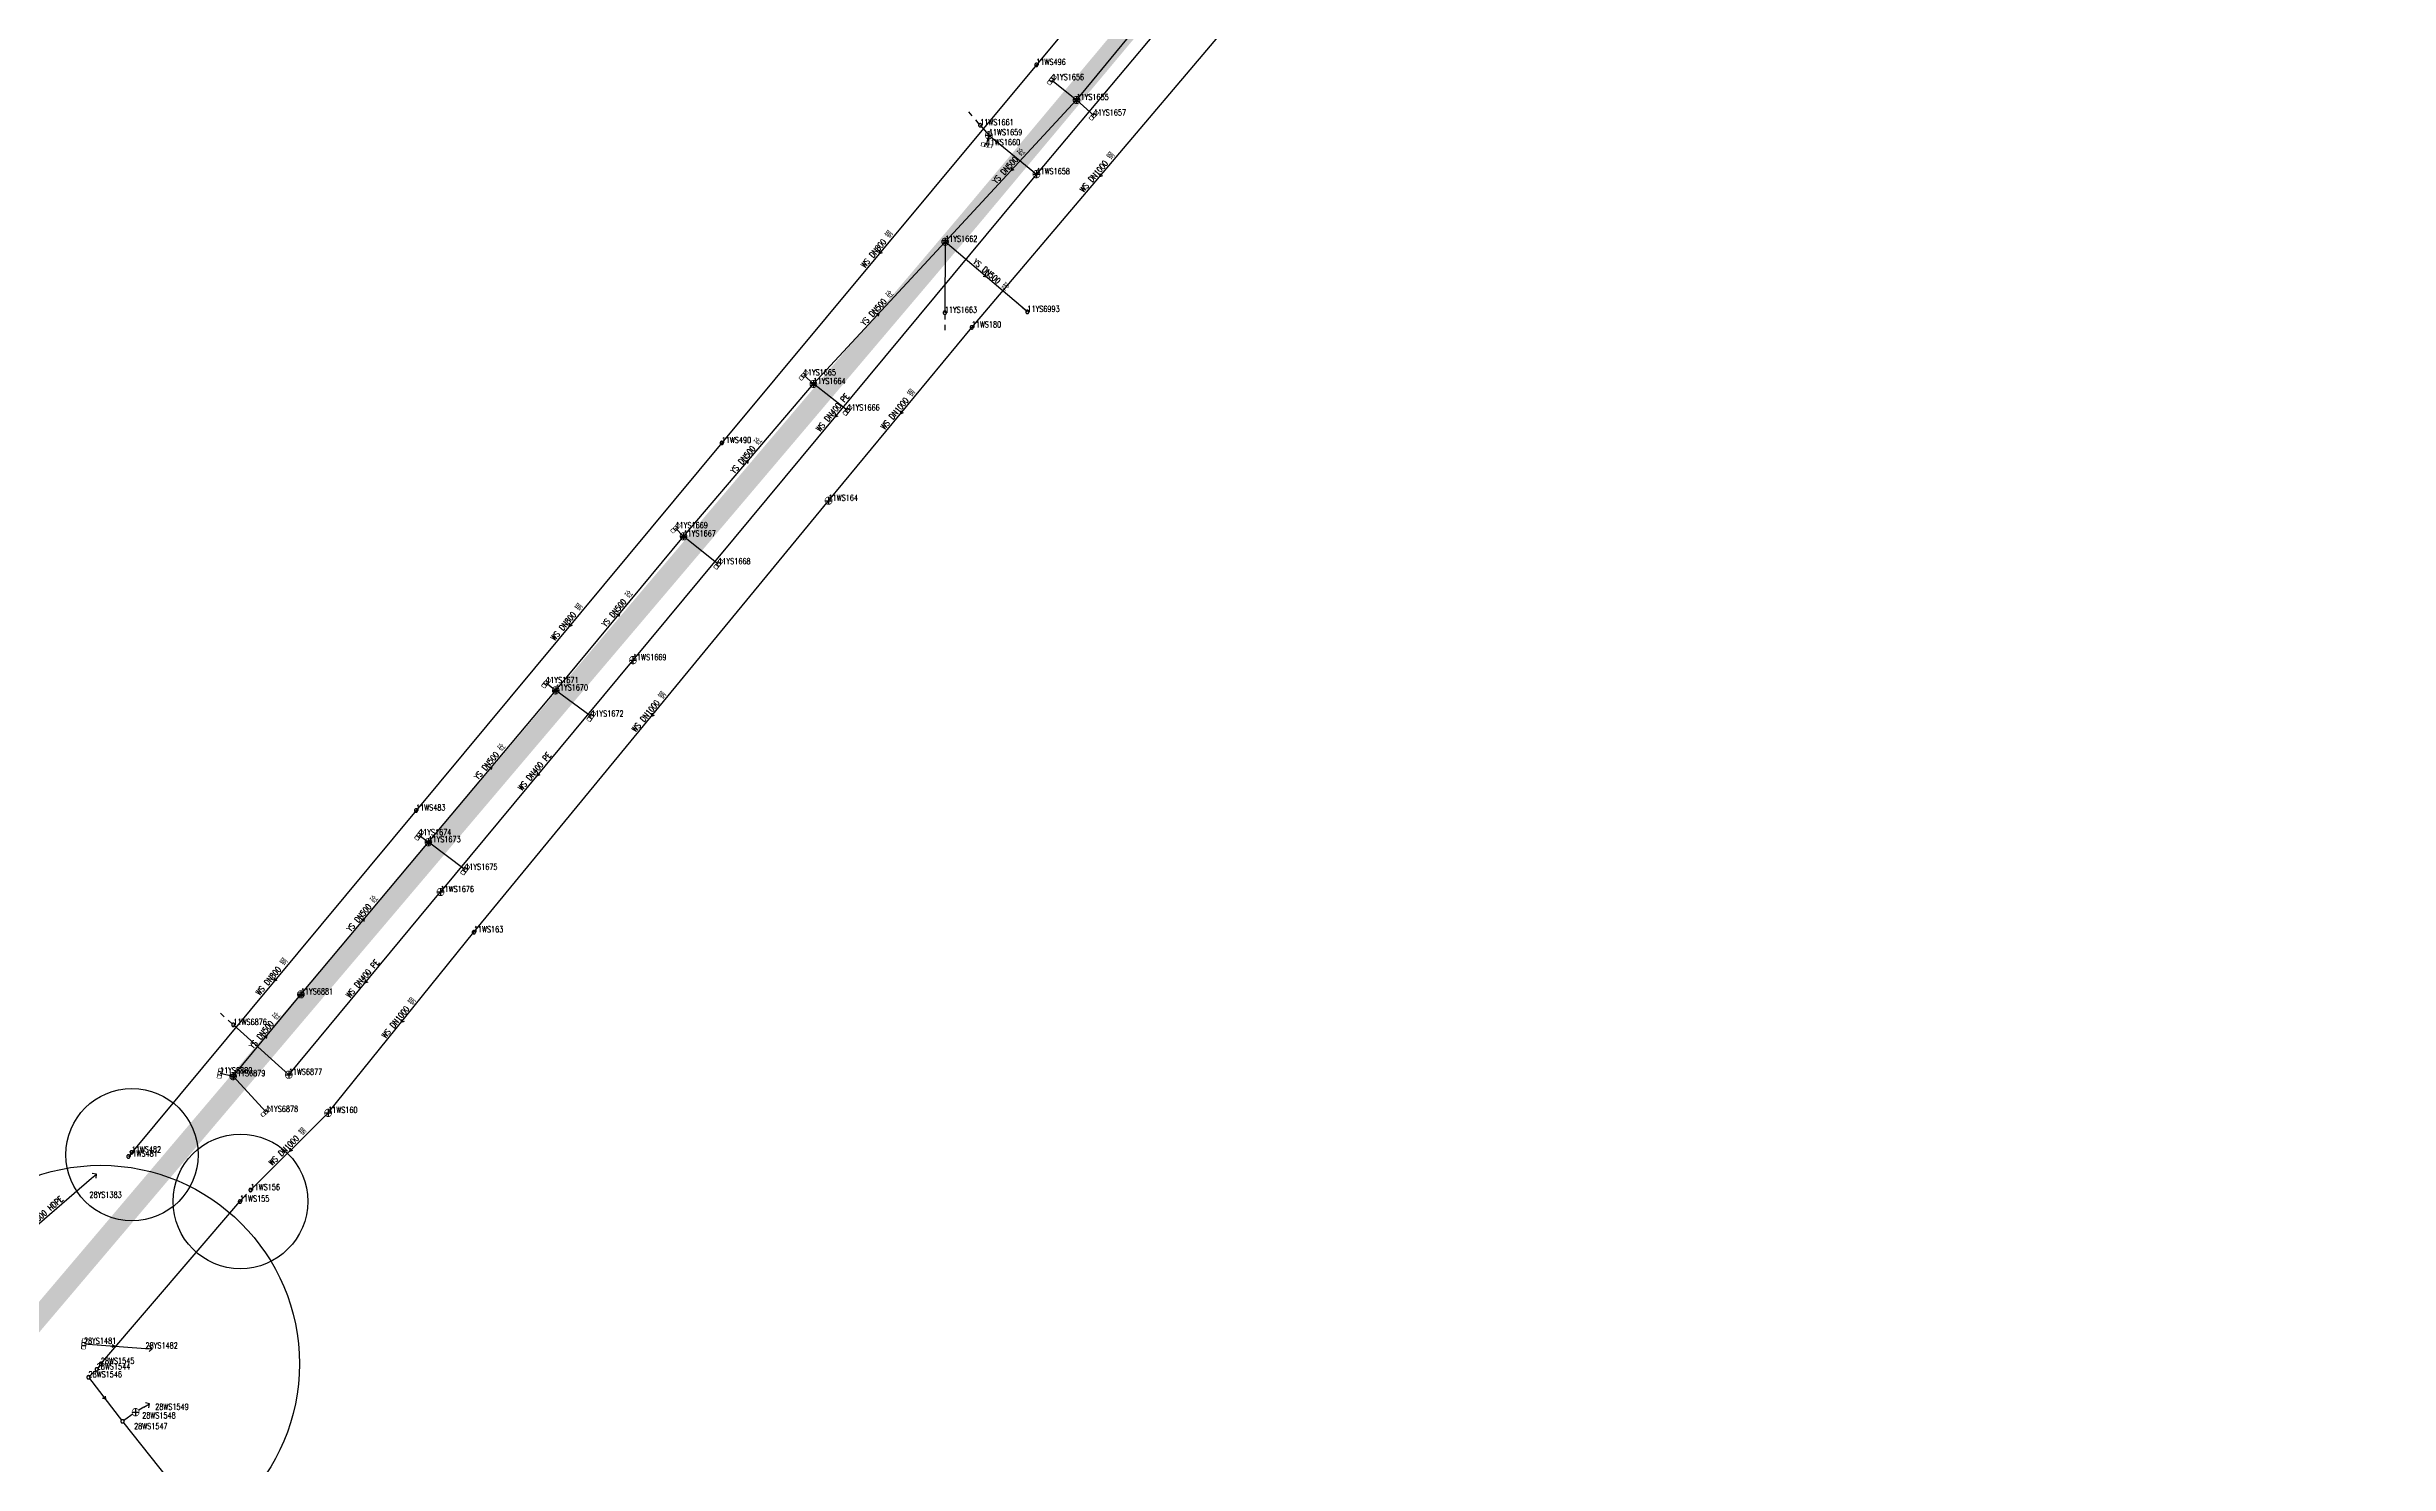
# Model space of a CAD drawing. Extents: x 78813 to 99477, y 2421021 to 2448125.
# Drawn here: x 82031.5 to 82385.3, y 2434606.4 to 2434820.5 of the extents above; entities that cross this region are included whole.
import ezdxf
from ezdxf.enums import TextEntityAlignment as Align

# ---------------------------------------------------------------- set-up
doc = ezdxf.new("R2010")
doc.units = 0
doc.set_wipeout_variables(frame=1)
doc.linetypes.add('PLnt', pattern=[4, 1.5, -1, 1.5])
doc.layers.get('0').update_dxf_attribs({"linetype": 'CONTINUOUS'})
for name, color, linetype in [('DX_WS', 16, 'CONTINUOUS'), ('DX_YS', 42, 'CONTINUOUS'), ('道路', 5, 'CONTINUOUS'), ('遗留问题', 7, 'CONTINUOUS')]:
    doc.layers.add(name, color=color, linetype=linetype)
for name, color, linetype, true_color in [('WSLINE', 7, 'CONTINUOUS', 0x7f0000), ('WS断线', 7, 'CONTINUOUS', 0xcc9900), ('YSANNEXE', 7, 'CONTINUOUS', 0xcc9900), ('YSLINE', 7, 'CONTINUOUS', 0xcc9900)]:
    doc.layers.add(name, color=color, linetype=linetype, true_color=true_color)
doc.layers.add('道路名称', color=7, linetype='CONTINUOUS', lineweight=0)
doc.styles.add('CcNameZT', font='txt.SHX', dxfattribs={"width": 0.8, "bigfont": 'HZTXT.SHX'})
doc.styles.get("Standard").update_dxf_attribs({"font": 'txt.shx', "bigfont": 'hztxt.shx'})
doc.styles.add('宋体0.7', font='', dxfattribs={"width": 0.7})
doc.styles.get('宋体0.7').set_extended_font_data('SimSun')

# ---------------------------------------------------------------- blocks, each defined once
blk = doc.blocks.new('PS污水井')
blk.add_lwpolyline([(1, 0), (1, 0.07), (0.99, 0.14), (0.98, 0.21), (0.96, 0.28), (0.94, 0.34), (0.91, 0.41), (0.88, 0.47), (0.85, 0.53), (0.81, 0.59), (0.77, 0.64), (0.72, 0.69), (0.67, 0.74), (0.62, 0.79), (0.56, 0.83), (0.5, 0.87), (0.44, 0.9), (0.37, 0.93), (0.31, 0.95), (0.24, 0.97), (0.17, 0.98), (0.1, 0.99), (0.03, 1), (-0.03, 1), (-0.1, 0.99), (-0.17, 0.98), (-0.24, 0.97), (-0.31, 0.95), (-0.37, 0.93), (-0.44, 0.9), (-0.5, 0.87), (-0.56, 0.83), (-0.62, 0.79), (-0.67, 0.74), (-0.72, 0.69), (-0.77, 0.64), (-0.81, 0.59), (-0.85, 0.53), (-0.88, 0.47), (-0.91, 0.41), (-0.94, 0.34), (-0.96, 0.28), (-0.98, 0.21), (-0.99, 0.14), (-1, 0.07), (-1, 0), (-1, -0.07), (-0.99, -0.14), (-0.98, -0.21), (-0.96, -0.28), (-0.94, -0.34), (-0.91, -0.41), (-0.88, -0.47), (-0.85, -0.53), (-0.81, -0.59), (-0.77, -0.64), (-0.72, -0.69), (-0.67, -0.74), (-0.62, -0.79), (-0.56, -0.83), (-0.5, -0.87), (-0.44, -0.9), (-0.37, -0.93), (-0.31, -0.95), (-0.24, -0.97), (-0.17, -0.98), (-0.1, -0.99), (-0.03, -1), (0.03, -1), (0.1, -0.99), (0.17, -0.98), (0.24, -0.97), (0.31, -0.95), (0.37, -0.93), (0.44, -0.9), (0.5, -0.87), (0.56, -0.83), (0.62, -0.79), (0.67, -0.74), (0.72, -0.69), (0.77, -0.64), (0.81, -0.59), (0.85, -0.53), (0.88, -0.47), (0.91, -0.41), (0.94, -0.34), (0.96, -0.28), (0.98, -0.21), (0.99, -0.14), (1, 0)], close=True)
blk.add_wipeout([(1, 0), (1, 0.07), (0.99, 0.14), (0.98, 0.21), (0.96, 0.28), (0.94, 0.34), (0.91, 0.41), (0.88, 0.47), (0.85, 0.53), (0.81, 0.59), (0.77, 0.64), (0.72, 0.69), (0.67, 0.74), (0.62, 0.79), (0.56, 0.83), (0.5, 0.87), (0.44, 0.9), (0.37, 0.93), (0.31, 0.95), (0.24, 0.97), (0.17, 0.98), (0.1, 0.99), (0.03, 1), (-0.03, 1), (-0.1, 0.99), (-0.17, 0.98), (-0.24, 0.97), (-0.31, 0.95), (-0.37, 0.93), (-0.44, 0.9), (-0.5, 0.87), (-0.56, 0.83), (-0.62, 0.79), (-0.67, 0.74), (-0.72, 0.69), (-0.77, 0.64), (-0.81, 0.59), (-0.85, 0.53), (-0.88, 0.47), (-0.91, 0.41), (-0.94, 0.34), (-0.96, 0.28), (-0.98, 0.21), (-0.99, 0.14), (-1, 0.07), (-1, 0), (-1, -0.07), (-0.99, -0.14), (-0.98, -0.21), (-0.96, -0.28), (-0.94, -0.34), (-0.91, -0.41), (-0.88, -0.47), (-0.85, -0.53), (-0.81, -0.59), (-0.77, -0.64), (-0.72, -0.69), (-0.67, -0.74), (-0.62, -0.79), (-0.56, -0.83), (-0.5, -0.87), (-0.44, -0.9), (-0.37, -0.93), (-0.31, -0.95), (-0.24, -0.97), (-0.17, -0.98), (-0.1, -0.99), (-0.03, -1), (0.03, -1), (0.1, -0.99), (0.17, -0.98), (0.24, -0.97), (0.31, -0.95), (0.37, -0.93), (0.44, -0.9), (0.5, -0.87), (0.56, -0.83), (0.62, -0.79), (0.67, -0.74), (0.72, -0.69), (0.77, -0.64), (0.81, -0.59), (0.85, -0.53), (0.88, -0.47), (0.91, -0.41), (0.94, -0.34), (0.96, -0.28), (0.98, -0.21), (0.99, -0.14)])
for p, q in [((-1, 0), (0, 0)), ((0, 1), (0, 0)), ((0, 0), (0, -1)), ((0, 0), (1, 0))]:
    blk.add_line(p, q)
blk = doc.blocks.new('GC546')
at = {"color": 0}
for p in [(0.866, 0.5), (0.866, -0.5)]:
    blk.add_line(p, (0, 0), dxfattribs=at)
blk = doc.blocks.new('PS管线点')
blk.add_wipeout([(0.5, 0), (0.5, 0.03), (0.5, 0.07), (0.49, 0.1), (0.48, 0.14), (0.47, 0.17), (0.46, 0.2), (0.44, 0.23), (0.42, 0.26), (0.4, 0.29), (0.38, 0.32), (0.36, 0.35), (0.33, 0.37), (0.31, 0.39), (0.28, 0.41), (0.25, 0.43), (0.22, 0.45), (0.19, 0.46), (0.15, 0.48), (0.12, 0.49), (0.09, 0.49), (0.05, 0.5), (0.02, 0.5), (-0.02, 0.5), (-0.05, 0.5), (-0.09, 0.49), (-0.12, 0.49), (-0.15, 0.48), (-0.19, 0.46), (-0.22, 0.45), (-0.25, 0.43), (-0.28, 0.41), (-0.31, 0.39), (-0.33, 0.37), (-0.36, 0.35), (-0.38, 0.32), (-0.4, 0.29), (-0.42, 0.26), (-0.44, 0.23), (-0.46, 0.2), (-0.47, 0.17), (-0.48, 0.14), (-0.49, 0.1), (-0.5, 0.07), (-0.5, 0.03), (-0.5, 0), (-0.5, -0.03), (-0.5, -0.07), (-0.49, -0.1), (-0.48, -0.14), (-0.47, -0.17), (-0.46, -0.2), (-0.44, -0.23), (-0.42, -0.26), (-0.4, -0.29), (-0.38, -0.32), (-0.36, -0.35), (-0.33, -0.37), (-0.31, -0.39), (-0.28, -0.41), (-0.25, -0.43), (-0.22, -0.45), (-0.19, -0.46), (-0.15, -0.48), (-0.12, -0.49), (-0.09, -0.49), (-0.05, -0.5), (-0.02, -0.5), (0.02, -0.5), (0.05, -0.5), (0.09, -0.49), (0.12, -0.49), (0.15, -0.48), (0.19, -0.46), (0.22, -0.45), (0.25, -0.43), (0.28, -0.41), (0.31, -0.39), (0.33, -0.37), (0.36, -0.35), (0.38, -0.32), (0.4, -0.29), (0.42, -0.26), (0.44, -0.23), (0.46, -0.2), (0.47, -0.17), (0.48, -0.14), (0.49, -0.1), (0.5, -0.07)])
blk.add_lwpolyline([(0.5, 0), (0.5, 0.03), (0.5, 0.07), (0.49, 0.1), (0.48, 0.14), (0.47, 0.17), (0.46, 0.2), (0.44, 0.23), (0.42, 0.26), (0.4, 0.29), (0.38, 0.32), (0.36, 0.35), (0.33, 0.37), (0.31, 0.39), (0.28, 0.41), (0.25, 0.43), (0.22, 0.45), (0.19, 0.46), (0.15, 0.48), (0.12, 0.49), (0.09, 0.49), (0.05, 0.5), (0.02, 0.5), (-0.02, 0.5), (-0.05, 0.5), (-0.09, 0.49), (-0.12, 0.49), (-0.15, 0.48), (-0.19, 0.46), (-0.22, 0.45), (-0.25, 0.43), (-0.28, 0.41), (-0.31, 0.39), (-0.33, 0.37), (-0.36, 0.35), (-0.38, 0.32), (-0.4, 0.29), (-0.42, 0.26), (-0.44, 0.23), (-0.46, 0.2), (-0.47, 0.17), (-0.48, 0.14), (-0.49, 0.1), (-0.5, 0.07), (-0.5, 0.03), (-0.5, 0), (-0.5, -0.03), (-0.5, -0.07), (-0.49, -0.1), (-0.48, -0.14), (-0.47, -0.17), (-0.46, -0.2), (-0.44, -0.23), (-0.42, -0.26), (-0.4, -0.29), (-0.38, -0.32), (-0.36, -0.35), (-0.33, -0.37), (-0.31, -0.39), (-0.28, -0.41), (-0.25, -0.43), (-0.22, -0.45), (-0.19, -0.46), (-0.15, -0.48), (-0.12, -0.49), (-0.09, -0.49), (-0.05, -0.5), (-0.02, -0.5), (0.02, -0.5), (0.05, -0.5), (0.09, -0.49), (0.12, -0.49), (0.15, -0.48), (0.19, -0.46), (0.22, -0.45), (0.25, -0.43), (0.28, -0.41), (0.31, -0.39), (0.33, -0.37), (0.36, -0.35), (0.38, -0.32), (0.4, -0.29), (0.42, -0.26), (0.44, -0.23), (0.46, -0.2), (0.47, -0.17), (0.48, -0.14), (0.49, -0.1), (0.5, -0.07), (0.5, 0)], close=True)
blk = doc.blocks.new('PS非普查')
blk.add_lwpolyline([(3.7, 0), (5.3, 0)])
blk.add_wipeout([(0.5, 0), (0.5, 0.03), (0.5, 0.07), (0.49, 0.1), (0.48, 0.14), (0.47, 0.17), (0.46, 0.2), (0.44, 0.23), (0.42, 0.26), (0.4, 0.29), (0.38, 0.32), (0.36, 0.35), (0.33, 0.37), (0.31, 0.39), (0.28, 0.41), (0.25, 0.43), (0.22, 0.45), (0.19, 0.46), (0.15, 0.48), (0.12, 0.49), (0.09, 0.49), (0.05, 0.5), (0.02, 0.5), (-0.02, 0.5), (-0.05, 0.5), (-0.09, 0.49), (-0.12, 0.49), (-0.15, 0.48), (-0.19, 0.46), (-0.22, 0.45), (-0.25, 0.43), (-0.28, 0.41), (-0.31, 0.39), (-0.33, 0.37), (-0.36, 0.35), (-0.38, 0.32), (-0.4, 0.29), (-0.42, 0.26), (-0.44, 0.23), (-0.46, 0.2), (-0.47, 0.17), (-0.48, 0.14), (-0.49, 0.1), (-0.5, 0.07), (-0.5, 0.03), (-0.5, 0), (-0.5, -0.03), (-0.5, -0.07), (-0.49, -0.1), (-0.48, -0.14), (-0.47, -0.17), (-0.46, -0.2), (-0.44, -0.23), (-0.42, -0.26), (-0.4, -0.29), (-0.38, -0.32), (-0.36, -0.35), (-0.33, -0.37), (-0.31, -0.39), (-0.28, -0.41), (-0.25, -0.43), (-0.22, -0.45), (-0.19, -0.46), (-0.15, -0.48), (-0.12, -0.49), (-0.09, -0.49), (-0.05, -0.5), (-0.02, -0.5), (0.02, -0.5), (0.05, -0.5), (0.09, -0.49), (0.12, -0.49), (0.15, -0.48), (0.19, -0.46), (0.22, -0.45), (0.25, -0.43), (0.28, -0.41), (0.31, -0.39), (0.33, -0.37), (0.36, -0.35), (0.38, -0.32), (0.4, -0.29), (0.42, -0.26), (0.44, -0.23), (0.46, -0.2), (0.47, -0.17), (0.48, -0.14), (0.49, -0.1), (0.5, -0.07)])
blk.add_line((0.5, 0), (2.1, 0))
blk.add_lwpolyline([(0.5, 0), (0.5, 0.03), (0.5, 0.07), (0.49, 0.1), (0.48, 0.14), (0.47, 0.17), (0.46, 0.2), (0.44, 0.23), (0.42, 0.26), (0.4, 0.29), (0.38, 0.32), (0.36, 0.35), (0.33, 0.37), (0.31, 0.39), (0.28, 0.41), (0.25, 0.43), (0.22, 0.45), (0.19, 0.46), (0.15, 0.48), (0.12, 0.49), (0.09, 0.49), (0.05, 0.5), (0.02, 0.5), (-0.02, 0.5), (-0.05, 0.5), (-0.09, 0.49), (-0.12, 0.49), (-0.15, 0.48), (-0.19, 0.46), (-0.22, 0.45), (-0.25, 0.43), (-0.28, 0.41), (-0.31, 0.39), (-0.33, 0.37), (-0.36, 0.35), (-0.38, 0.32), (-0.4, 0.29), (-0.42, 0.26), (-0.44, 0.23), (-0.46, 0.2), (-0.47, 0.17), (-0.48, 0.14), (-0.49, 0.1), (-0.5, 0.07), (-0.5, 0.03), (-0.5, 0), (-0.5, -0.03), (-0.5, -0.07), (-0.49, -0.1), (-0.48, -0.14), (-0.47, -0.17), (-0.46, -0.2), (-0.44, -0.23), (-0.42, -0.26), (-0.4, -0.29), (-0.38, -0.32), (-0.36, -0.35), (-0.33, -0.37), (-0.31, -0.39), (-0.28, -0.41), (-0.25, -0.43), (-0.22, -0.45), (-0.19, -0.46), (-0.15, -0.48), (-0.12, -0.49), (-0.09, -0.49), (-0.05, -0.5), (-0.02, -0.5), (0.02, -0.5), (0.05, -0.5), (0.09, -0.49), (0.12, -0.49), (0.15, -0.48), (0.19, -0.46), (0.22, -0.45), (0.25, -0.43), (0.28, -0.41), (0.31, -0.39), (0.33, -0.37), (0.36, -0.35), (0.38, -0.32), (0.4, -0.29), (0.42, -0.26), (0.44, -0.23), (0.46, -0.2), (0.47, -0.17), (0.48, -0.14), (0.49, -0.1), (0.5, -0.07), (0.5, 0)], close=True)
blk = doc.blocks.new('PS污篦')
blk.add_lwpolyline([(-1.5, 0.5), (0, 0.5), (1.5, 0.5), (1.5, -0.5), (0, -0.5), (-1.5, -0.5)], close=True)
blk.add_wipeout([(-1.5, 0.5), (0, 0.5), (1.5, 0.5), (1.5, -0.5), (0, -0.5), (-1.5, -0.5)])
for p, q in [((-0.51, -0.5), (-0.51, 0.5)), ((0.49, -0.5), (0.49, 0.5))]:
    blk.add_line(p, q)
blk = doc.blocks.new('PS雨水井')
blk.add_lwpolyline([(1, 0), (1, 0.07), (0.99, 0.14), (0.98, 0.21), (0.96, 0.28), (0.94, 0.34), (0.91, 0.41), (0.88, 0.47), (0.85, 0.53), (0.81, 0.59), (0.77, 0.64), (0.72, 0.69), (0.67, 0.74), (0.62, 0.79), (0.56, 0.83), (0.5, 0.87), (0.44, 0.9), (0.37, 0.93), (0.31, 0.95), (0.24, 0.97), (0.17, 0.98), (0.1, 0.99), (0.03, 1), (-0.03, 1), (-0.1, 0.99), (-0.17, 0.98), (-0.24, 0.97), (-0.31, 0.95), (-0.37, 0.93), (-0.44, 0.9), (-0.5, 0.87), (-0.56, 0.83), (-0.62, 0.79), (-0.67, 0.74), (-0.72, 0.69), (-0.77, 0.64), (-0.81, 0.59), (-0.85, 0.53), (-0.88, 0.47), (-0.91, 0.41), (-0.94, 0.34), (-0.96, 0.28), (-0.98, 0.21), (-0.99, 0.14), (-1, 0.07), (-1, 0), (-1, -0.07), (-0.99, -0.14), (-0.98, -0.21), (-0.96, -0.28), (-0.94, -0.34), (-0.91, -0.41), (-0.88, -0.47), (-0.85, -0.53), (-0.81, -0.59), (-0.77, -0.64), (-0.72, -0.69), (-0.67, -0.74), (-0.62, -0.79), (-0.56, -0.83), (-0.5, -0.87), (-0.44, -0.9), (-0.37, -0.93), (-0.31, -0.95), (-0.24, -0.97), (-0.17, -0.98), (-0.1, -0.99), (-0.03, -1), (0.03, -1), (0.1, -0.99), (0.17, -0.98), (0.24, -0.97), (0.31, -0.95), (0.37, -0.93), (0.44, -0.9), (0.5, -0.87), (0.56, -0.83), (0.62, -0.79), (0.67, -0.74), (0.72, -0.69), (0.77, -0.64), (0.81, -0.59), (0.85, -0.53), (0.88, -0.47), (0.91, -0.41), (0.94, -0.34), (0.96, -0.28), (0.98, -0.21), (0.99, -0.14), (1, 0)], close=True)
blk.add_wipeout([(1, 0), (1, 0.07), (0.99, 0.14), (0.98, 0.21), (0.96, 0.28), (0.94, 0.34), (0.91, 0.41), (0.88, 0.47), (0.85, 0.53), (0.81, 0.59), (0.77, 0.64), (0.72, 0.69), (0.67, 0.74), (0.62, 0.79), (0.56, 0.83), (0.5, 0.87), (0.44, 0.9), (0.37, 0.93), (0.31, 0.95), (0.24, 0.97), (0.17, 0.98), (0.1, 0.99), (0.03, 1), (-0.03, 1), (-0.1, 0.99), (-0.17, 0.98), (-0.24, 0.97), (-0.31, 0.95), (-0.37, 0.93), (-0.44, 0.9), (-0.5, 0.87), (-0.56, 0.83), (-0.62, 0.79), (-0.67, 0.74), (-0.72, 0.69), (-0.77, 0.64), (-0.81, 0.59), (-0.85, 0.53), (-0.88, 0.47), (-0.91, 0.41), (-0.94, 0.34), (-0.96, 0.28), (-0.98, 0.21), (-0.99, 0.14), (-1, 0.07), (-1, 0), (-1, -0.07), (-0.99, -0.14), (-0.98, -0.21), (-0.96, -0.28), (-0.94, -0.34), (-0.91, -0.41), (-0.88, -0.47), (-0.85, -0.53), (-0.81, -0.59), (-0.77, -0.64), (-0.72, -0.69), (-0.67, -0.74), (-0.62, -0.79), (-0.56, -0.83), (-0.5, -0.87), (-0.44, -0.9), (-0.37, -0.93), (-0.31, -0.95), (-0.24, -0.97), (-0.17, -0.98), (-0.1, -0.99), (-0.03, -1), (0.03, -1), (0.1, -0.99), (0.17, -0.98), (0.24, -0.97), (0.31, -0.95), (0.37, -0.93), (0.44, -0.9), (0.5, -0.87), (0.56, -0.83), (0.62, -0.79), (0.67, -0.74), (0.72, -0.69), (0.77, -0.64), (0.81, -0.59), (0.85, -0.53), (0.88, -0.47), (0.91, -0.41), (0.94, -0.34), (0.96, -0.28), (0.98, -0.21), (0.99, -0.14)])
for p, q in [((-1, 0), (0, 0)), ((-0.88, 0.48), (0, 0.47)), ((0, 1), (0, 0)), ((0, 0.47), (0.88, 0.47)), ((0, 0), (0, -1)), ((0, 0), (1, 0)), ((-0.88, -0.48), (0, -0.48)), ((0, -0.48), (0.88, -0.48))]:
    blk.add_line(p, q)
blk = doc.blocks.new('PS雨篦')
blk.add_lwpolyline([(-1.5, 0.5), (0, 0.5), (1.5, 0.5), (1.5, -0.5), (0, -0.5), (-1.5, -0.5)], close=True)
blk.add_wipeout([(-1.5, 0.5), (0, 0.5), (1.5, 0.5), (1.5, -0.5), (0, -0.5), (-1.5, -0.5)])
for p, q in [((-0.51, -0.5), (-0.51, 0.5)), ((0.49, -0.5), (0.49, 0.5))]:
    blk.add_line(p, q)
blk = doc.blocks.new('PS出水口')
for points in [[(0, 0), (1.97, 0)], [(1.15, -0.88), (1.97, 0), (1.11, 0.93)]]:
    blk.add_lwpolyline(points)
blk = doc.blocks.new('LX')
for p, q in [((-0.866, 0.5), (0, 0)), ((0, 0), (-0.866, -0.5))]:
    blk.add_line(p, q)

msp = doc.modelspace()

# ---------------------------------------------------------------- linework, layer by layer
at = {"layer": 'WSLINE'}
for p, q in [((82039.01, 2434620.71), (82037.76, 2434619.51)), ((82037.76, 2434619.51), (82042.9, 2434612.86)), ((82039.63, 2434621.54), (82039.01, 2434620.71)), ((82044.88, 2434614.24), (82042.9, 2434612.86)), ((82042.9, 2434612.86), (82075.07, 2434572.27)), ((82046.14, 2434614.98), (82044.88, 2434614.24))]:
    msp.add_line(p, q, dxfattribs=at)
at = {"layer": 'YSLINE'}
for p, q in [((82023.46, 2434636.86), (82038.21, 2434649.58)), ((82037.08, 2434624.56), (82046.38, 2434623.87))]:
    msp.add_line(p, q, dxfattribs=at)

# ---------------------------------------------------------------- block references
at = {"layer": 'DX_WS', "xscale": 0.5, "yscale": 0.5, "zscale": 0.5}
for name, p in [('PS管线点', (82180.96, 2434817.8, 1.7)), ('PS污水井', (82180.97, 2434801.29, -0.94)), ('PS管线点', (82171.2, 2434778.14, 1.49)), ('PS管线点', (82133.43, 2434760.68, 1.78)), ('PS污水井', (82149.57, 2434751.96, 2.05)), ('PS污水井', (82120.02, 2434727.87, -0.56)), ('PS管线点', (82087.25, 2434705.15, 1.13)), ('PS污水井', (82090.94, 2434692.84, -0.87)), ('PS管线点', (82095.98, 2434686.75, 1.22)), ('PS污水井', (82068.02, 2434665.23, -0.67)), ('PS污水井', (82073.97, 2434659.46, 1.76)), ('PS管线点', (82043.79, 2434652.87, 3.37)), ('PS管线点', (82060.64, 2434646.06, 4.08))]:
    msp.add_blockref(name, p, dxfattribs=at)
at = {"layer": 'DX_WS', "yscale": 0.5, "zscale": 0.5}
for name, p, xscale, rotation in [('PS非普查', (82172.48, 2434808.68, 0.06), 0.4999999999302573, 130.5546368662448), ('GC546', (82190.48, 2434800.89, 1.49), 0.500000000144317, 49.72798783368566), ('GC546', (82157.2, 2434789.24, 1.74), 0.4999999999122677, 50.23648518722764), ('GC546', (82150.5, 2434764.58, -0.75), 0.4999999999588283, 50.30220780880376), ('GC546', (82160.39, 2434765.05, 1.77), 0.5000000000496119, 50.4309451068867), ('GC546', (82110.34, 2434732.91, 1.46), 0.500000000104923, 50.25079809154278), ('GC546', (82122.77, 2434719.35, 1.64), 0.4999999999822217, 50.58631969885389), ('GC546', (82105.48, 2434710.35, -0.72), 0.5000000000513656, 50.30288155931403), ('GC546', (82065.77, 2434679.32, 1.62), 0.4999999999198126, 50.24979229422169), ('GC546', (82079.48, 2434679.04, -0.77), 0.4999999998644158, 50.30217833185709), ('PS非普查', (82059.65, 2434672.76, -0.57), 0.4999999999841301, 138.030561377096), ('GC546', (82084.97, 2434673.1, 1.49), 0.4999999998237358, 51.11119364361451), ('GC546', (82068.11, 2434653.64, 1.57), 0.5000000001648924, 44.82599822942463), ('LX', (82040.33, 2434616.19), 0.4999999999661935, 307.6783359880814), ('PS出水口', (82046.14, 2434614.98, 1.44), 0.4999999999158447, 30.47348693414984)]:
    msp.add_blockref(name, p, dxfattribs=dict(at, xscale=xscale, rotation=rotation))
at = {"layer": 'DX_YS', "xscale": 0.5, "yscale": 0.5, "zscale": 0.5}
for p in [(82187.02, 2434812.5, 0.08), (82167.18, 2434791.08, 1.67), (82147.27, 2434769.59, 0.15), (82127.66, 2434746.57, 0.64), (82108.35, 2434723.3, 0.54), (82089.11, 2434700.35, 0.42), (82069.85, 2434677.37, 0.42), (82059.61, 2434665.02, 0.7)]:
    msp.add_blockref('PS雨水井', p, dxfattribs=at)
at = {"layer": 'DX_YS', "yscale": 0.5, "zscale": 0.5}
for name, p, xscale, rotation in [('GC546', (82177.1, 2434801.79, 0.12), 0.4999999998354915, 47.1950760943235), ('GC546', (82173.39, 2434785.78, 0.1), 0.4999999999882365, 139.5022674286273), ('PS非普查', (82179.6, 2434780.48, 0.05), 0.4999999999882365, 139.5022674286273), ('GC546', (82157.23, 2434780.33, 0.15), 0.5000000000646744, 227.1864969076094), ('PS非普查', (82167.13, 2434780.36, 2.34), 0.499999999823977, 269.7381332289657), ('GC546', (82137.47, 2434758.08, 0.4), 0.5000000000634833, 229.5752568978867), ('PS雨篦', (82132.91, 2434742.37, 1.85), 0.5000000000496072, 51.35350334624175), ('GC546', (82118.01, 2434734.93, 0.59), 0.4999999999314242, 230.3140183066634), ('PS雨篦', (82113.72, 2434719.34, 2), 0.5000000001180478, 53.57852185355472), ('GC546', (82098.73, 2434711.82, 0.48), 0.5000000000340011, 230.0212016056219), ('PS雨篦', (82094.67, 2434696.19, 1.97), 0.5000000000321496, 53.17304156702151), ('GC546', (82079.48, 2434688.86, 0.42), 0.4999999999492838, 230.0356833931468), ('GC546', (82064.73, 2434671.19, 0.56), 0.4999999999092014, 230.3215636192768), ('PS雨篦', (82064.56, 2434659.61, 1.72), 0.4999999999989236, 42.4355707535812), ('PS出水口', (82038.21, 2434649.58, 1.01), 0.4999999999170448, 40.7704447513122), ('PS出水口', (82046.38, 2434623.87, 2.4), 0.4999999999941603, 355.7620163260661)]:
    msp.add_blockref(name, p, dxfattribs=dict(at, xscale=xscale, rotation=rotation))
at = {"layer": 'YSANNEXE', "xscale": 0.4999999999934776, "yscale": 0.5, "zscale": 0.5, "rotation": 355.8067907865081}
msp.add_blockref('LX', (82041.73, 2434624.21), dxfattribs=at)

# ---------------------------------------------------------------- texts
at = {"layer": 'DX_WS', "style": 'CcNameZT', "width": 0.8}
for s, rotation, p in [(' WS DN1000 钢', 49.728, (82190.29, 2434801.05, 1.49)), (' WS DN800 钢', 50.2365, (82157.01, 2434789.4, 1.7)), (' WS DN1000 钢', 50.4309, (82160.19, 2434765.21, 1.49)), (' WS DN800 钢', 50.2508, (82110.15, 2434733.07, 1.78)), (' WS DN1000 钢', 50.5863, (82122.58, 2434719.51, 2.05)), (' WS DN400 PE', 50.3029, (82105.29, 2434710.51, -0.56)), (' WS DN400 PE', 50.3022, (82079.29, 2434679.2, -0.87)), (' WS DN1000 钢', 51.1112, (82084.78, 2434673.26, 1.22))]:
    msp.add_text(s, height=0.9, rotation=rotation, dxfattribs=at).set_placement(p, align=Align.CENTER)
msp.add_text('28WS1549', height=0.9, dxfattribs=at).set_placement((82047.85, 2434614.61, 1.44))
at = {"layer": 'DX_YS', "style": 'CcNameZT', "width": 0.8}
for s, rotation, p in [(' YS DN500 砼', 47.1865, (82157.04, 2434780.5, 0.15)), (' YS DN500 砼', 50.314, (82117.81, 2434735.09, 0.54)), (' YS DN500 砼', 50.0212, (82098.54, 2434711.99, 0.42)), (' YS DN500 砼', 50.0357, (82079.29, 2434689.02, 0.42)), (' YS DN500 砼', 50.3216, (82064.54, 2434671.35, 0.7)), (' YS DN800 HDPE', 40.7704, (82030.67, 2434643.41, 1.18))]:
    msp.add_text(s, height=0.9, rotation=rotation, dxfattribs=at).set_placement(p, align=Align.CENTER)
at = {"layer": 'DX_YS', "width": 0.8}
for s, p in [('28YS1383', (82037.91, 2434646.64, 1.01)), ('28YS1482', (82046.38, 2434623.87, 2.4))]:
    msp.add_text(s, height=0.9, dxfattribs=at).set_placement(p)

# ---------------------------------------------------------------- next in the draw order: linework, layer by layer
at = {"layer": 'WSLINE'}
for p, q in [((82068.02, 2434665.23, -0.67), (82090.94, 2434692.84, -0.87)), ((82073.97, 2434659.46, 1.76), (82095.98, 2434686.75, 1.22))]:
    msp.add_line(p, q, dxfattribs=at)
at = {"layer": 'YSLINE'}
for p, q in [((82167.18, 2434791.08, 1.67), (82167.13, 2434780.36, 2.34)), ((82179.6, 2434780.48, 0.05), (82167.18, 2434791.08, 0.15))]:
    msp.add_line(p, q, dxfattribs=at)

# ---------------------------------------------------------------- next in the draw order: block references
at = {"layer": 'DX_WS', "xscale": 0.5, "yscale": 0.5, "zscale": 0.5}
for name, p in [('PS污水井', (82173.78, 2434807.17, -0.23)), ('PS管线点', (82044.29, 2434653.5, 2.11)), ('PS管线点', (82062.25, 2434647.81, 1.37)), ('PS管线点', (82039.63, 2434621.54, 3.24)), ('PS污水井', (82044.88, 2434614.24, 1.95))]:
    msp.add_blockref(name, p, dxfattribs=at)
at = {"layer": 'DX_YS', "yscale": 0.5, "zscale": 0.5}
for p, xscale, rotation in [((82183.29, 2434815.52, 2.28), 0.4999999999582111, 230.9281465391179), ((82189.64, 2434810.16, 2.07), 0.5000000000501644, 48.36916930769661), ((82145.81, 2434770.9, 2.01), 0.5000000001501286, 228.0193060527428), ((82152.42, 2434765.6, 2.06), 0.5000000001192105, 52.22918337849791), ((82126.45, 2434747.8, 2.04), 0.5000000000860885, 224.5087048384528), ((82106.92, 2434724.42, 1.91), 0.4999999998874365, 231.6747043758641), ((82087.71, 2434701.42, 1.94), 0.5000000001858712, 232.7021911856413), ((82057.63, 2434665.44, 1.72), 0.4999999998851657, 257.8557219529505), ((82037.08, 2434624.56, 2.73), 0.5000000001537938, 265.7620163274217)]:
    msp.add_blockref('PS雨篦', p, dxfattribs=dict(at, xscale=xscale, rotation=rotation))

# ---------------------------------------------------------------- next in the draw order: texts
at = {"layer": 'DX_WS', "width": 0.8}
for s, p in [('11WS1658', (82180.97, 2434801.29, -0.94)), ('11WS180', (82171.2, 2434778.14, 1.49)), ('11WS490', (82133.43, 2434760.68, 1.78)), ('11WS164', (82149.57, 2434751.96, 2.05)), ('11WS1669', (82120.02, 2434727.87, -0.56)), ('11WS483', (82087.25, 2434705.15, 1.13)), ('11WS1676', (82090.94, 2434692.84, -0.87)), ('11WS163', (82095.98, 2434686.75, 1.22)), ('11WS6876', (82059.65, 2434672.76, -0.57)), ('11WS6877', (82068.02, 2434665.23, -0.67)), ('11WS160', (82073.97, 2434659.46, 1.76))]:
    msp.add_text(s, height=0.9, dxfattribs=at).set_placement(p)
at = {"layer": 'DX_WS', "style": 'CcNameZT', "width": 0.8}
for s, rotation, p in [(' WS DN800 钢', 50.2498, (82065.58, 2434679.48, 1.13)), (' WS DN1000 钢', 44.826, (82067.93, 2434653.81, 1.76))]:
    msp.add_text(s, height=0.9, rotation=rotation, dxfattribs=at).set_placement(p, align=Align.CENTER)
at = {"layer": 'DX_YS', "width": 0.8}
for s, p in [('11YS1662', (82167.18, 2434791.08, 1.67)), ('11YS1663', (82167.13, 2434780.36, 2.34)), ('11YS6993', (82179.6, 2434780.48, 0.05)), ('11YS1668', (82132.91, 2434742.37, 1.85)), ('11YS1672', (82113.72, 2434719.34, 2)), ('11YS1675', (82094.67, 2434696.19, 1.97)), ('11YS6881', (82069.85, 2434677.37, 0.42)), ('11YS6878', (82064.56, 2434659.61, 1.72))]:
    msp.add_text(s, height=0.9, dxfattribs=at).set_placement(p)
at = {"layer": 'DX_YS', "style": 'CcNameZT', "width": 0.8}
for rotation, p in [(319.5023, (82173.55, 2434785.97, 0.15)), (49.5753, (82137.28, 2434758.24, 0.64))]:
    msp.add_text(' YS DN500 砼', height=0.9, rotation=rotation, dxfattribs=at).set_placement(p, align=Align.CENTER)

# ---------------------------------------------------------------- next in the draw order: linework, layer by layer
at = {"layer": 'WSLINE'}
for p, q in [((82228.34, 2434874.72, 1.61), (82180.96, 2434817.8, 1.7)), ((82241.01, 2434872.88, -0.8), (82180.97, 2434801.29, -0.94)), ((82180.97, 2434801.29, -0.94), (82120.02, 2434727.87, -0.56)), ((82149.57, 2434751.96, 2.05), (82171.2, 2434778.14, 1.49)), ((82133.43, 2434760.68, 1.78), (82087.25, 2434705.15, 1.13)), ((82095.98, 2434686.75, 1.22), (82149.57, 2434751.96, 2.05)), ((82120.02, 2434727.87, -0.56), (82090.94, 2434692.84, -0.87)), ((82087.25, 2434705.15, 1.13), (82044.29, 2434653.5, 2.11)), ((82059.65, 2434672.76, -0.57), (82068.02, 2434665.23, -0.67)), ((82062.25, 2434647.81, 1.37), (82073.97, 2434659.46, 1.76))]:
    msp.add_line(p, q, dxfattribs=at)
at = {"layer": 'WSLINE', "linetype": 'PLnt'}
for p, q in [((82044.29, 2434653.5, 2.11), (82043.79, 2434652.87, 3.37)), ((82060.64, 2434646.06, 4.08), (82062.25, 2434647.81, 1.87))]:
    msp.add_line(p, q, dxfattribs=at)
at = {"layer": 'YSLINE'}
for p, q in [((82206.21, 2434835.89, 0.1), (82187.02, 2434812.5, 0.08)), ((82183.29, 2434815.52, 2.28), (82187.02, 2434812.5, 1.56)), ((82189.64, 2434810.16, 2.07), (82187.02, 2434812.5, 1.46)), ((82147.27, 2434769.59, 0.15), (82167.18, 2434791.08, 0.15)), ((82127.66, 2434746.57, 0.64), (82147.27, 2434769.59, 0.15)), ((82145.81, 2434770.9, 2.01), (82147.27, 2434769.59, 1.8)), ((82152.42, 2434765.6, 2.06), (82147.27, 2434769.59, 1.75)), ((82108.35, 2434723.3, 0.54), (82127.66, 2434746.57, 0.64)), ((82126.45, 2434747.8, 2.04), (82127.66, 2434746.57, 1.6)), ((82132.91, 2434742.37, 1.85), (82127.66, 2434746.57, 1.62)), ((82089.11, 2434700.35, 0.42), (82108.35, 2434723.3, 0.54)), ((82106.92, 2434724.42, 1.91), (82108.35, 2434723.3, 1.79)), ((82113.72, 2434719.34, 2), (82108.35, 2434723.3, 1.8)), ((82087.71, 2434701.42, 1.94), (82089.11, 2434700.35, 1.67)), ((82069.85, 2434677.37, 0.42), (82089.11, 2434700.35, 0.42)), ((82094.67, 2434696.19, 1.97), (82089.11, 2434700.35, 1.68)), ((82059.61, 2434665.02, 0.7), (82069.85, 2434677.37, 0.42)), ((82057.63, 2434665.44, 1.72), (82059.61, 2434665.02, 1.65)), ((82064.56, 2434659.61, 1.72), (82059.61, 2434665.02, 1.65))]:
    msp.add_line(p, q, dxfattribs=at)
at = {"layer": '遗留问题'}
for centre, radius in [((82044.33, 2434653.15), 9.99), ((82060.71, 2434646.09), 10.17)]:
    msp.add_circle(centre, radius, dxfattribs=at)

# ---------------------------------------------------------------- next in the draw order: block references
at = {"layer": 'DX_WS', "xscale": 0.5000000000035119, "yscale": 0.5, "zscale": 0.5, "rotation": 347.8819076894579}
msp.add_blockref('PS污篦', (82173.45, 2434805.66, 2.17), dxfattribs=at)
at = {"layer": 'DX_WS', "xscale": 0.5, "yscale": 0.5, "zscale": 0.5}
for p in [(82039.01, 2434620.71, 2.42), (82042.9, 2434612.86, 2.31)]:
    msp.add_blockref('PS管线点', p, dxfattribs=at)

# ---------------------------------------------------------------- next in the draw order: texts
at = {"layer": 'DX_WS', "width": 0.8}
for s, p in [('11WS496', (82180.96, 2434817.8, 1.7)), ('11WS1661', (82172.48, 2434808.68, 0.06)), ('11WS481', (82043.79, 2434652.87, 3.37)), ('11WS482', (82044.29, 2434653.5, 2.11)), ('11WS156', (82062.25, 2434647.81, 1.37)), ('11WS155', (82060.64, 2434646.06, 4.08))]:
    msp.add_text(s, height=0.9, dxfattribs=at).set_placement(p)
at = {"layer": 'DX_WS', "style": 'CcNameZT', "width": 0.8}
msp.add_text(' WS DN400 PE', height=0.9, rotation=50.3022, dxfattribs=at).set_placement((82150.3, 2434764.74, -0.94), align=Align.CENTER)
msp.add_text('28WS1548', height=0.9, dxfattribs=at).set_placement((82045.88, 2434613.31, 1.95))
at = {"layer": 'DX_YS', "width": 0.8}
for s, p in [('11YS1656', (82183.29, 2434815.52, 2.28)), ('11YS1655', (82187.02, 2434812.5, 0.08)), ('11YS1657', (82189.64, 2434810.16, 2.07)), ('11YS1665', (82145.81, 2434770.9, 2.01)), ('11YS1664', (82147.27, 2434769.59, 0.15)), ('11YS1666', (82152.42, 2434765.6, 2.06)), ('11YS1669', (82126.45, 2434747.8, 2.04)), ('11YS1667', (82127.66, 2434746.57, 0.64)), ('11YS1671', (82106.92, 2434724.42, 1.91)), ('11YS1670', (82108.35, 2434723.3, 0.54)), ('11YS1674', (82087.71, 2434701.42, 1.94)), ('11YS1673', (82089.11, 2434700.35, 0.42)), ('11YS6880', (82057.63, 2434665.44, 1.72)), ('11YS6879', (82059.61, 2434665.02, 0.7)), ('28YS1481', (82037.08, 2434624.56, 2.73))]:
    msp.add_text(s, height=0.9, dxfattribs=at).set_placement(p)

# ---------------------------------------------------------------- next in the draw order: linework, layer by layer
at = {"layer": 'DX_WS', "linetype": 'Continuous', "flags": 128}
msp.add_lwpolyline([(82039.63, 2434621.54), (82060.64, 2434646.06)], dxfattribs=at)
at = {"layer": 'WSLINE'}
for p, q in [((82171.2, 2434778.14, 1.49), (82209.76, 2434823.64, 1.49)), ((82180.96, 2434817.8, 1.7), (82133.43, 2434760.68, 1.78)), ((82172.48, 2434808.68, 0.06), (82173.78, 2434807.17, -0.13)), ((82173.45, 2434805.66, 2.17), (82173.78, 2434807.17, 1.47)), ((82173.78, 2434807.17, -0.23), (82180.97, 2434801.29, -0.94))]:
    msp.add_line(p, q, dxfattribs=at)
at = {"layer": 'YSLINE'}
msp.add_line((82187.02, 2434812.5, 0.08), (82167.18, 2434791.08, 0.15), dxfattribs=at)

# ---------------------------------------------------------------- next in the draw order: block references
at = {"layer": 'DX_WS', "xscale": 0.5, "yscale": 0.5, "zscale": 0.5}
msp.add_blockref('PS管线点', (82037.76, 2434619.51, 2.28), dxfattribs=at)

# ---------------------------------------------------------------- next in the draw order: texts
at = {"layer": 'DX_WS', "width": 0.8}
for s, p in [('11WS1659', (82173.78, 2434807.17, -0.23)), ('11WS1660', (82173.45, 2434805.66, 2.17))]:
    msp.add_text(s, height=0.9, dxfattribs=at).set_placement(p)
at = {"layer": 'DX_WS', "style": 'CcNameZT', "width": 0.8}
for s, p in [('28WS1545', (82039.63, 2434621.54, 3.24)), ('28WS1547', (82044.65, 2434611.68, 2.31))]:
    msp.add_text(s, height=0.9, dxfattribs=at).set_placement(p)
at = {"layer": 'DX_YS', "style": 'CcNameZT', "width": 0.8}
msp.add_text(' YS DN500 砼', height=0.9, rotation=47.1951, dxfattribs=at).set_placement((82176.92, 2434801.96, 0.08), align=Align.CENTER)

# ---------------------------------------------------------------- next in the draw order: linework, layer by layer
at = {"layer": 'WS断线'}
msp.add_circle((82039.63, 2434621.54), 30, dxfattribs=at)
at = {"layer": '道路', "const_width": 3, "flags": 128}
msp.add_lwpolyline([(83569.71, 2436466.25), (82170.88, 2434794.42), (82013.3, 2434608.56)], dxfattribs=at)

# ---------------------------------------------------------------- next in the draw order: texts
at = {"layer": 'DX_WS', "style": 'CcNameZT', "width": 0.8}
for s, p in [('28WS1546', (82037.76, 2434619.51, 2.28)), ('28WS1544', (82039.01, 2434620.71, 2.42))]:
    msp.add_text(s, height=0.9, dxfattribs=at).set_placement(p)
at = {"layer": '道路名称', "style": '宋体0.7', "width": 0.7}
msp.add_text('珠 港 大 道', height=50, rotation=307.5962, dxfattribs=at).set_placement((81972.81, 2434537.87), align=Align.MIDDLE)

doc.saveas('drawing.dxf')
